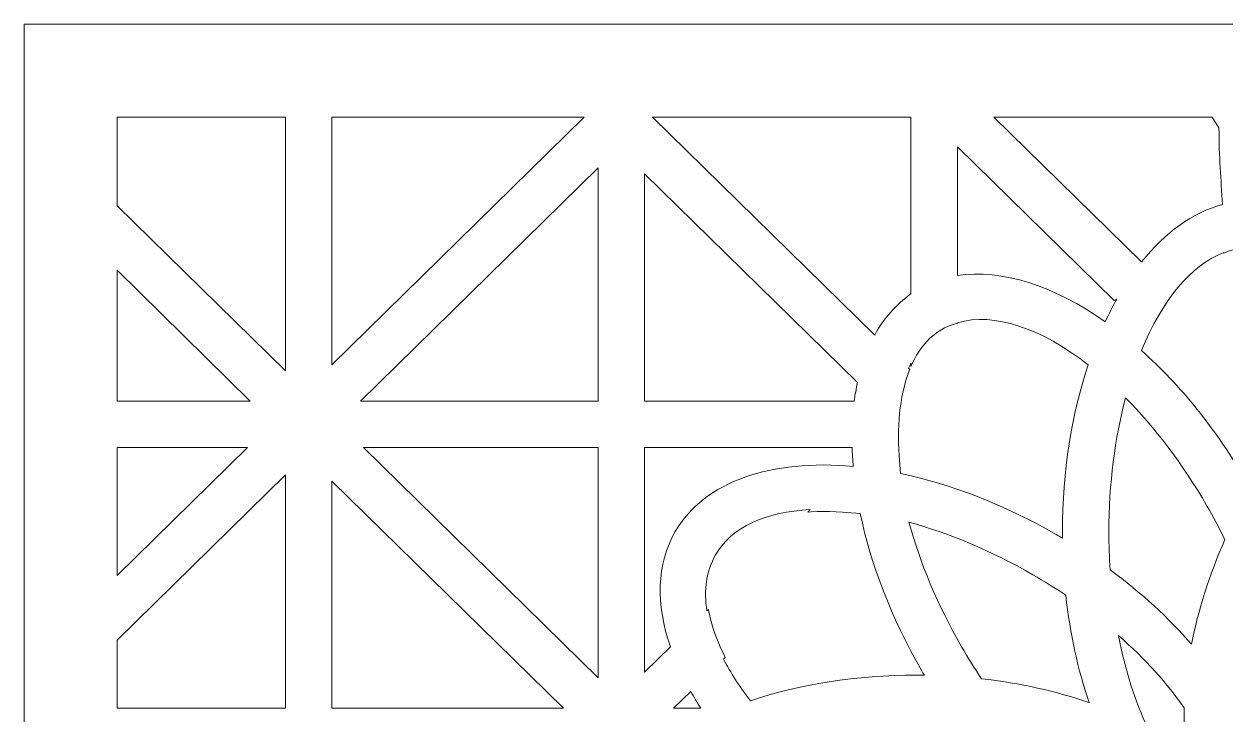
# Model space of a CAD drawing. Header units: centimetres. Extents: x -8.9 to 5.7, y -11.4 to 13.6.
# Drawn here: x -8.927 to -5.725, y 11.794 to 13.633 of the extents above; entities that cross this region are included whole.
import ezdxf

# ---------------------------------------------------------------- set-up
doc = ezdxf.new("R2010")
doc.units = ezdxf.units.CM
doc.header["$MEASUREMENT"] = 0
doc.layers.add('layer 1', color=7, linetype='Continuous')

msp = doc.modelspace()

# ---------------------------------------------------------------- linework, layer by layer
at = {"layer": 'layer 1', "color": 177, "lineweight": 9}
for points, knots in [([(-2.44733, 13.6334), (-2.44733, 13.6334), (-2.44733, 13.37125), (-2.44733, 13.37125), (-2.44733, 13.37125), (-2.44733, 13.37125), (-2.44733, 13.19951), (-2.44733, 13.19951), (-2.44733, 13.19951), (-2.44733, 13.19951), (-2.44733, 11.94322), (-2.44733, 11.94322), (-2.44733, 11.94322), (-2.44733, 11.94322), (-2.44733, 11.77148), (-2.44733, 11.77148), (-2.44733, 11.77148), (-2.44733, 11.77148), (-2.44733, 11.73584), (-2.44733, 11.73584), (-2.44733, 11.73584), (-2.44733, 11.73584), (-2.44733, 11.5641), (-2.44733, 11.5641), (-2.44733, 11.5641), (-2.44733, 11.5641), (-2.44733, 10.30781), (-2.44733, 10.30781), (-2.44733, 10.30781), (-2.44733, 10.30781), (-2.44733, 10.13607), (-2.44733, 10.13607), (-2.44733, 10.13607), (-2.44733, 10.13607), (-2.44733, 10.10043), (-2.44733, 10.10043), (-2.44733, 10.10043), (-2.44733, 10.10043), (-2.44733, 9.92869), (-2.44733, 9.92869), (-2.44733, 9.92869), (-2.44733, 9.92869), (-2.44733, 8.6724), (-2.44733, 8.6724), (-2.44733, 8.6724), (-2.44733, 8.6724), (-2.44733, 8.50066), (-2.44733, 8.50066), (-2.44733, 8.50066), (-2.44733, 8.50066), (-2.44733, 8.46502), (-2.44733, 8.46502), (-2.44733, 8.46502), (-2.44733, 8.46502), (-2.44733, 8.29328), (-2.44733, 8.29328), (-2.44733, 8.29328), (-2.44733, 8.29328), (-2.44733, 7.03699), (-2.44733, 7.03699), (-2.44733, 7.03699), (-2.44733, 7.03699), (-2.44733, 6.86525), (-2.44733, 6.86525), (-2.44733, 6.86525), (-2.44733, 6.86525), (-2.44733, 6.82962), (-2.44733, 6.82962), (-2.44733, 6.82962), (-2.44733, 6.82962), (-2.44733, 6.65787), (-2.44733, 6.65787), (-2.44733, 6.65787), (-2.44733, 6.65787), (-2.44733, 5.40159), (-2.44733, 5.40159), (-2.44733, 5.40159), (-2.44733, 5.40159), (-2.44733, 5.22984), (-2.44733, 5.22984), (-2.44733, 5.22984), (-2.44733, 5.22984), (-2.44733, 5.19421), (-2.44733, 5.19421), (-2.44733, 5.19421), (-2.44733, 5.19421), (-2.44733, 5.02246), (-2.44733, 5.02246), (-2.44733, 5.02246), (-2.44733, 5.02246), (-2.44733, 3.76618), (-2.44733, 3.76618), (-2.44733, 3.76618), (-2.44733, 3.76618), (-2.44733, 3.59443), (-2.44733, 3.59443), (-2.44733, 3.59443), (-2.44733, 3.59443), (-2.44733, 3.5588), (-2.44733, 3.5588), (-2.44733, 3.5588), (-2.44733, 3.5588), (-2.44733, 3.38706), (-2.44733, 3.38706), (-2.44733, 3.38706), (-2.44733, 3.38706), (-2.44733, 2.13077), (-2.44733, 2.13077), (-2.44733, 2.13077), (-2.44733, 2.13077), (-2.44733, 1.95902), (-2.44733, 1.95902), (-2.44733, 1.95902), (-2.44733, 1.95902), (-2.44733, 1.92339), (-2.44733, 1.92339), (-2.44733, 1.92339), (-2.44733, 1.92339), (-2.44733, 1.75165), (-2.44733, 1.75165), (-2.44733, 1.75165), (-2.44733, 1.75165), (-2.44733, 0.49536), (-2.44733, 0.49536), (-2.44733, 0.49536), (-2.44733, 0.49536), (-2.44733, 0.32362), (-2.44733, 0.32362), (-2.44733, 0.32362), (-2.44733, 0.32362), (-2.44733, 0.28798), (-2.44733, 0.28798), (-2.44733, 0.28798), (-2.44733, 0.28798), (-2.44733, 0.11624), (-2.44733, 0.11624), (-2.44733, 0.11624), (-2.44733, 0.11624), (-2.44733, -1.14005), (-2.44733, -1.14005), (-2.44733, -1.14005), (-2.44733, -1.14005), (-2.44733, -1.31179), (-2.44733, -1.31179), (-2.44733, -1.31179), (-2.44733, -1.31179), (-2.44733, -1.34743), (-2.44733, -1.34743), (-2.44733, -1.34743), (-2.44733, -1.34743), (-2.44733, -1.51917), (-2.44733, -1.51917), (-2.44733, -1.51917), (-2.44733, -1.51917), (-2.44733, -2.77546), (-2.44733, -2.77546), (-2.44733, -2.77546), (-2.44733, -2.77546), (-2.44733, -2.9472), (-2.44733, -2.9472), (-2.44733, -2.9472), (-2.44733, -2.9472), (-2.44733, -2.98284), (-2.44733, -2.98284), (-2.44733, -2.98284), (-2.44733, -2.98284), (-2.44733, -3.15458), (-2.44733, -3.15458), (-2.44733, -3.15458), (-2.44733, -3.15458), (-2.44733, -4.41087), (-2.44733, -4.41087), (-2.44733, -4.41087), (-2.44733, -4.41087), (-2.44733, -4.58261), (-2.44733, -4.58261), (-2.44733, -4.58261), (-2.44733, -4.58261), (-2.44733, -4.61824), (-2.44733, -4.61824), (-2.44733, -4.61824), (-2.44733, -4.61824), (-2.44733, -4.78999), (-2.44733, -4.78999), (-2.44733, -4.78999), (-2.44733, -4.78999), (-2.44733, -6.04627), (-2.44733, -6.04627), (-2.44733, -6.04627), (-2.44733, -6.04627), (-2.44733, -6.21802), (-2.44733, -6.21802), (-2.44733, -6.21802), (-2.44733, -6.21802), (-2.44733, -6.25365), (-2.44733, -6.25365), (-2.44733, -6.25365), (-2.44733, -6.25365), (-2.44733, -6.4254), (-2.44733, -6.4254), (-2.44733, -6.4254), (-2.44733, -6.4254), (-2.44733, -7.68168), (-2.44733, -7.68168), (-2.44733, -7.68168), (-2.44733, -7.68168), (-2.44733, -7.85343), (-2.44733, -7.85343), (-2.44733, -7.85343), (-2.44733, -7.85343), (-2.44733, -7.88906), (-2.44733, -7.88906), (-2.44733, -7.88906), (-2.44733, -7.88906), (-2.44733, -8.06081), (-2.44733, -8.06081), (-2.44733, -8.06081), (-2.44733, -8.06081), (-2.44733, -9.31709), (-2.44733, -9.31709), (-2.44733, -9.31709), (-2.44733, -9.31709), (-2.44733, -9.48884), (-2.44733, -9.48884), (-2.44733, -9.48884), (-2.44733, -9.48884), (-2.44733, -9.52447), (-2.44733, -9.52447), (-2.44733, -9.52447), (-2.44733, -9.52447), (-2.44733, -9.69621), (-2.44733, -9.69621), (-2.44733, -9.69621), (-2.44733, -9.69621), (-2.44733, -10.9525), (-2.44733, -10.9525), (-2.44733, -10.9525), (-2.44733, -10.9525), (-2.44733, -11.12424), (-2.44733, -11.12424), (-2.44733, -11.12424), (-2.44733, -11.12424), (-2.44733, -11.37676), (-2.44733, -11.37676), (-2.44733, -11.37676), (-2.44733, -11.37676), (-3.68212, -11.37676), (-3.68212, -11.37676), (-3.68212, -11.37676), (-3.68212, -11.37676), (-3.85722, -11.37676), (-3.85722, -11.37676), (-3.85722, -11.37676), (-3.85722, -11.37676), (-4.16069, -11.37676), (-4.16069, -11.37676), (-4.16069, -11.37676), (-4.16069, -11.37676), (-4.33579, -11.37676), (-4.33579, -11.37676), (-4.33579, -11.37676), (-4.33579, -11.37676), (-5.34947, -11.37676), (-5.34947, -11.37676), (-5.34947, -11.37676), (-5.34947, -11.37676), (-5.52456, -11.37676), (-5.52456, -11.37676), (-5.52456, -11.37676), (-5.52456, -11.37676), (-5.82803, -11.37676), (-5.82803, -11.37676), (-5.82803, -11.37676), (-5.82803, -11.37676), (-6.00313, -11.37676), (-6.00313, -11.37676), (-6.00313, -11.37676), (-6.00313, -11.37676), (-7.01681, -11.37676), (-7.01681, -11.37676), (-7.01681, -11.37676), (-7.01681, -11.37676), (-7.19191, -11.37676), (-7.19191, -11.37676), (-7.19191, -11.37676), (-7.19191, -11.37676), (-7.49538, -11.37676), (-7.49538, -11.37676), (-7.49538, -11.37676), (-7.49538, -11.37676), (-7.67048, -11.37676), (-7.67048, -11.37676), (-7.67048, -11.37676), (-7.67048, -11.37676), (-8.92686, -11.37676), (-8.92686, -11.37676), (-8.92686, -11.37676), (-8.92686, -11.37676), (-8.92686, -11.14541), (-8.92686, -11.14541), (-8.92686, -11.14541), (-8.92686, -11.14541), (-8.92686, -10.97367), (-8.92686, -10.97367), (-8.92686, -10.97367), (-8.92686, -10.97367), (-8.92686, -9.67505), (-8.92686, -9.67505), (-8.92686, -9.67505), (-8.92686, -9.67505), (-8.92686, -9.33826), (-8.92686, -9.33826), (-8.92686, -9.33826), (-8.92686, -9.33826), (-8.92686, -8.03964), (-8.92686, -8.03964), (-8.92686, -8.03964), (-8.92686, -8.03964), (-8.92686, -7.70285), (-8.92686, -7.70285), (-8.92686, -7.70285), (-8.92686, -7.70285), (-8.92686, -6.40423), (-8.92686, -6.40423), (-8.92686, -6.40423), (-8.92686, -6.40423), (-8.92686, -6.06744), (-8.92686, -6.06744), (-8.92686, -6.06744), (-8.92686, -6.06744), (-8.92686, -4.76882), (-8.92686, -4.76882), (-8.92686, -4.76882), (-8.92686, -4.76882), (-8.92686, -4.43203), (-8.92686, -4.43203), (-8.92686, -4.43203), (-8.92686, -4.43203), (-8.92686, -3.13341), (-8.92686, -3.13341), (-8.92686, -3.13341), (-8.92686, -3.13341), (-8.92686, -2.79663), (-8.92686, -2.79663), (-8.92686, -2.79663), (-8.92686, -2.79663), (-8.92686, -1.498), (-8.92686, -1.498), (-8.92686, -1.498), (-8.92686, -1.498), (-8.92686, -1.16122), (-8.92686, -1.16122), (-8.92686, -1.16122), (-8.92686, -1.16122), (-8.92686, 0.13741), (-8.92686, 0.13741), (-8.92686, 0.13741), (-8.92686, 0.13741), (-8.92686, 0.47419), (-8.92686, 0.47419), (-8.92686, 0.47419), (-8.92686, 0.47419), (-8.92686, 1.77282), (-8.92686, 1.77282), (-8.92686, 1.77282), (-8.92686, 1.77282), (-8.92686, 2.1096), (-8.92686, 2.1096), (-8.92686, 2.1096), (-8.92686, 2.1096), (-8.92686, 3.40822), (-8.92686, 3.40822), (-8.92686, 3.40822), (-8.92686, 3.40822), (-8.92686, 3.74501), (-8.92686, 3.74501), (-8.92686, 3.74501), (-8.92686, 3.74501), (-8.92686, 5.04363), (-8.92686, 5.04363), (-8.92686, 5.04363), (-8.92686, 5.04363), (-8.92686, 5.38042), (-8.92686, 5.38042), (-8.92686, 5.38042), (-8.92686, 5.38042), (-8.92686, 6.67904), (-8.92686, 6.67904), (-8.92686, 6.67904), (-8.92686, 6.67904), (-8.92686, 7.01583), (-8.92686, 7.01583), (-8.92686, 7.01583), (-8.92686, 7.01583), (-8.92686, 8.31445), (-8.92686, 8.31445), (-8.92686, 8.31445), (-8.92686, 8.31445), (-8.92686, 8.65124), (-8.92686, 8.65124), (-8.92686, 8.65124), (-8.92686, 8.65124), (-8.92686, 9.94986), (-8.92686, 9.94986), (-8.92686, 9.94986), (-8.92686, 9.94986), (-8.92686, 10.28664), (-8.92686, 10.28664), (-8.92686, 10.28664), (-8.92686, 10.28664), (-8.92686, 11.58527), (-8.92686, 11.58527), (-8.92686, 11.58527), (-8.92686, 11.58527), (-8.92686, 11.92205), (-8.92686, 11.92205), (-8.92686, 11.92205), (-8.92686, 11.92205), (-8.92686, 13.22068), (-8.92686, 13.22068), (-8.92686, 13.22068), (-8.92686, 13.22068), (-8.92686, 13.39242), (-8.92686, 13.39242), (-8.92686, 13.39242), (-8.92686, 13.39242), (-8.92686, 13.6334), (-8.92686, 13.6334), (-8.92686, 13.6334), (-8.92686, 13.6334), (-7.6803, 13.6334), (-7.6803, 13.6334), (-7.6803, 13.6334), (-7.6803, 13.6334), (-7.5052, 13.6334), (-7.5052, 13.6334), (-7.5052, 13.6334), (-7.5052, 13.6334), (-7.18209, 13.6334), (-7.18209, 13.6334), (-7.18209, 13.6334), (-7.18209, 13.6334), (-7.00699, 13.6334), (-7.00699, 13.6334), (-7.00699, 13.6334), (-7.00699, 13.6334), (-6.01295, 13.6334), (-6.01295, 13.6334), (-6.01295, 13.6334), (-6.01295, 13.6334), (-5.83785, 13.6334), (-5.83785, 13.6334), (-5.83785, 13.6334), (-5.83785, 13.6334), (-5.51475, 13.6334), (-5.51475, 13.6334), (-5.51475, 13.6334), (-5.51475, 13.6334), (-5.33965, 13.6334), (-5.33965, 13.6334), (-5.33965, 13.6334), (-5.33965, 13.6334), (-4.34561, 13.6334), (-4.34561, 13.6334), (-4.34561, 13.6334), (-4.34561, 13.6334), (-4.17051, 13.6334), (-4.17051, 13.6334), (-4.17051, 13.6334), (-4.17051, 13.6334), (-3.8474, 13.6334), (-3.8474, 13.6334), (-3.8474, 13.6334), (-3.8474, 13.6334), (-3.6723, 13.6334), (-3.6723, 13.6334), (-3.6723, 13.6334), (-3.6723, 13.6334), (-2.44733, 13.6334), (-2.44733, 13.6334)], [0, 0, 0, 0, 0.0082645, 0.0082645, 0.0082645, 0.0082645, 0.0165289, 0.0165289, 0.0165289, 0.0165289, 0.0247934, 0.0247934, 0.0247934, 0.0247934, 0.0330579, 0.0330579, 0.0330579, 0.0330579, 0.0413223, 0.0413223, 0.0413223, 0.0413223, 0.0495868, 0.0495868, 0.0495868, 0.0495868, 0.0578512, 0.0578512, 0.0578512, 0.0578512, 0.0661157, 0.0661157, 0.0661157, 0.0661157, 0.0743802, 0.0743802, 0.0743802, 0.0743802, 0.0826446, 0.0826446, 0.0826446, 0.0826446, 0.0909091, 0.0909091, 0.0909091, 0.0909091, 0.0991736, 0.0991736, 0.0991736, 0.0991736, 0.107438, 0.107438, 0.107438, 0.107438, 0.1157025, 0.1157025, 0.1157025, 0.1157025, 0.1239669, 0.1239669, 0.1239669, 0.1239669, 0.1322314, 0.1322314, 0.1322314, 0.1322314, 0.1404959, 0.1404959, 0.1404959, 0.1404959, 0.1487603, 0.1487603, 0.1487603, 0.1487603, 0.1570248, 0.1570248, 0.1570248, 0.1570248, 0.1652893, 0.1652893, 0.1652893, 0.1652893, 0.1735537, 0.1735537, 0.1735537, 0.1735537, 0.1818182, 0.1818182, 0.1818182, 0.1818182, 0.1900826, 0.1900826, 0.1900826, 0.1900826, 0.1983471, 0.1983471, 0.1983471, 0.1983471, 0.2066116, 0.2066116, 0.2066116, 0.2066116, 0.214876, 0.214876, 0.214876, 0.214876, 0.2231405, 0.2231405, 0.2231405, 0.2231405, 0.231405, 0.231405, 0.231405, 0.231405, 0.2396694, 0.2396694, 0.2396694, 0.2396694, 0.2479339, 0.2479339, 0.2479339, 0.2479339, 0.2561983, 0.2561983, 0.2561983, 0.2561983, 0.2644628, 0.2644628, 0.2644628, 0.2644628, 0.2727273, 0.2727273, 0.2727273, 0.2727273, 0.2809917, 0.2809917, 0.2809917, 0.2809917, 0.2892562, 0.2892562, 0.2892562, 0.2892562, 0.2975207, 0.2975207, 0.2975207, 0.2975207, 0.3057851, 0.3057851, 0.3057851, 0.3057851, 0.3140496, 0.3140496, 0.3140496, 0.3140496, 0.322314, 0.322314, 0.322314, 0.322314, 0.3305785, 0.3305785, 0.3305785, 0.3305785, 0.338843, 0.338843, 0.338843, 0.338843, 0.3471074, 0.3471074, 0.3471074, 0.3471074, 0.3553719, 0.3553719, 0.3553719, 0.3553719, 0.3636364, 0.3636364, 0.3636364, 0.3636364, 0.3719008, 0.3719008, 0.3719008, 0.3719008, 0.3801653, 0.3801653, 0.3801653, 0.3801653, 0.3884298, 0.3884298, 0.3884298, 0.3884298, 0.3966942, 0.3966942, 0.3966942, 0.3966942, 0.4049587, 0.4049587, 0.4049587, 0.4049587, 0.4132231, 0.4132231, 0.4132231, 0.4132231, 0.4214876, 0.4214876, 0.4214876, 0.4214876, 0.4297521, 0.4297521, 0.4297521, 0.4297521, 0.4380165, 0.4380165, 0.4380165, 0.4380165, 0.446281, 0.446281, 0.446281, 0.446281, 0.4545455, 0.4545455, 0.4545455, 0.4545455, 0.4628099, 0.4628099, 0.4628099, 0.4628099, 0.4710744, 0.4710744, 0.4710744, 0.4710744, 0.4793388, 0.4793388, 0.4793388, 0.4793388, 0.4876033, 0.4876033, 0.4876033, 0.4876033, 0.4958678, 0.4958678, 0.4958678, 0.4958678, 0.5041322, 0.5041322, 0.5041322, 0.5041322, 0.5123967, 0.5123967, 0.5123967, 0.5123967, 0.5206612, 0.5206612, 0.5206612, 0.5206612, 0.5289256, 0.5289256, 0.5289256, 0.5289256, 0.5371901, 0.5371901, 0.5371901, 0.5371901, 0.5454545, 0.5454545, 0.5454545, 0.5454545, 0.553719, 0.553719, 0.553719, 0.553719, 0.5619835, 0.5619835, 0.5619835, 0.5619835, 0.5702479, 0.5702479, 0.5702479, 0.5702479, 0.5785124, 0.5785124, 0.5785124, 0.5785124, 0.5867769, 0.5867769, 0.5867769, 0.5867769, 0.5950413, 0.5950413, 0.5950413, 0.5950413, 0.6033058, 0.6033058, 0.6033058, 0.6033058, 0.6115702, 0.6115702, 0.6115702, 0.6115702, 0.6198347, 0.6198347, 0.6198347, 0.6198347, 0.6280992, 0.6280992, 0.6280992, 0.6280992, 0.6363636, 0.6363636, 0.6363636, 0.6363636, 0.6446281, 0.6446281, 0.6446281, 0.6446281, 0.6528926, 0.6528926, 0.6528926, 0.6528926, 0.661157, 0.661157, 0.661157, 0.661157, 0.6694215, 0.6694215, 0.6694215, 0.6694215, 0.677686, 0.677686, 0.677686, 0.677686, 0.6859504, 0.6859504, 0.6859504, 0.6859504, 0.6942149, 0.6942149, 0.6942149, 0.6942149, 0.7024793, 0.7024793, 0.7024793, 0.7024793, 0.7107438, 0.7107438, 0.7107438, 0.7107438, 0.7190083, 0.7190083, 0.7190083, 0.7190083, 0.7272727, 0.7272727, 0.7272727, 0.7272727, 0.7355372, 0.7355372, 0.7355372, 0.7355372, 0.7438017, 0.7438017, 0.7438017, 0.7438017, 0.7520661, 0.7520661, 0.7520661, 0.7520661, 0.7603306, 0.7603306, 0.7603306, 0.7603306, 0.768595, 0.768595, 0.768595, 0.768595, 0.7768595, 0.7768595, 0.7768595, 0.7768595, 0.785124, 0.785124, 0.785124, 0.785124, 0.7933884, 0.7933884, 0.7933884, 0.7933884, 0.8016529, 0.8016529, 0.8016529, 0.8016529, 0.8099174, 0.8099174, 0.8099174, 0.8099174, 0.8181818, 0.8181818, 0.8181818, 0.8181818, 0.8264463, 0.8264463, 0.8264463, 0.8264463, 0.8347107, 0.8347107, 0.8347107, 0.8347107, 0.8429752, 0.8429752, 0.8429752, 0.8429752, 0.8512397, 0.8512397, 0.8512397, 0.8512397, 0.8595041, 0.8595041, 0.8595041, 0.8595041, 0.8677686, 0.8677686, 0.8677686, 0.8677686, 0.8760331, 0.8760331, 0.8760331, 0.8760331, 0.8842975, 0.8842975, 0.8842975, 0.8842975, 0.892562, 0.892562, 0.892562, 0.892562, 0.9008264, 0.9008264, 0.9008264, 0.9008264, 0.9090909, 0.9090909, 0.9090909, 0.9090909, 0.9173554, 0.9173554, 0.9173554, 0.9173554, 0.9256198, 0.9256198, 0.9256198, 0.9256198, 0.9338843, 0.9338843, 0.9338843, 0.9338843, 0.9421488, 0.9421488, 0.9421488, 0.9421488, 0.9504132, 0.9504132, 0.9504132, 0.9504132, 0.9586777, 0.9586777, 0.9586777, 0.9586777, 0.9669421, 0.9669421, 0.9669421, 0.9669421, 0.9752066, 0.9752066, 0.9752066, 0.9752066, 0.9834711, 0.9834711, 0.9834711, 0.9834711, 1, 1, 1, 1]), ([(-8.67923, 13.14954), (-8.67923, 13.14954), (-8.23088, 12.70977), (-8.23088, 12.70977), (-8.23088, 12.70977), (-8.23088, 12.70977), (-8.23088, 13.38577), (-8.23088, 13.38577), (-8.23088, 13.38577), (-8.23088, 13.38577), (-8.67923, 13.38577), (-8.67923, 13.38577), (-8.67923, 13.38577), (-8.67923, 13.38577), (-8.67923, 13.14954), (-8.67923, 13.14954)], [0, 0, 0, 0, 0.2, 0.2, 0.2, 0.2, 0.4, 0.4, 0.4, 0.4, 0.6, 0.6, 0.6, 0.6, 1, 1, 1, 1]), ([(-8.10707, 13.38577), (-8.10707, 13.38577), (-8.10707, 12.72614), (-8.10707, 12.72614), (-8.10707, 12.72614), (-8.10707, 12.72614), (-7.43455, 13.38577), (-7.43455, 13.38577), (-7.43455, 13.38577), (-7.43455, 13.38577), (-8.10707, 13.38577), (-8.10707, 13.38577)], [0, 0, 0, 0, 0.25, 0.25, 0.25, 0.25, 0.5, 0.5, 0.5, 0.5, 1, 1, 1, 1]), ([(-6.66104, 12.80541), (-6.63637, 12.85009), (-6.60416, 12.88715), (-6.5644, 12.9147), (-6.5644, 12.9147), (-6.5644, 12.9147), (-6.5644, 13.38577), (-6.5644, 13.38577), (-6.5644, 13.38577), (-6.5644, 13.38577), (-7.25274, 13.38577), (-7.25274, 13.38577), (-7.25274, 13.38577), (-7.25274, 13.38577), (-6.66104, 12.80541), (-6.66104, 12.80541)], [0, 0, 0, 0, 0.2, 0.2, 0.2, 0.2, 0.4, 0.4, 0.4, 0.4, 0.6, 0.6, 0.6, 0.6, 1, 1, 1, 1]), ([(-5.95001, 13.00001), (-5.8874, 13.07836), (-5.81414, 13.13198), (-5.73481, 13.15278), (-5.73481, 13.15278), (-5.73861, 13.22149), (-5.74402, 13.27658), (-5.74402, 13.35692), (-5.74402, 13.35692), (-5.74402, 13.35692), (-5.76182, 13.38577), (-5.76182, 13.38577), (-5.76182, 13.38577), (-5.76182, 13.38577), (-6.34331, 13.38577), (-6.34331, 13.38577), (-6.34331, 13.38577), (-6.34331, 13.38577), (-5.95001, 13.00001), (-5.95001, 13.00001)], [0, 0, 0, 0, 0.1666667, 0.1666667, 0.1666667, 0.1666667, 0.3333333, 0.3333333, 0.3333333, 0.3333333, 0.5, 0.5, 0.5, 0.5, 0.6666667, 0.6666667, 0.6666667, 0.6666667, 1, 1, 1, 1]), ([(-6.44058, 12.96357), (-6.32218, 12.98193), (-6.183, 12.93633), (-6.04704, 12.84087), (-6.04704, 12.84087), (-6.0373, 12.86169), (-6.02703, 12.88171), (-6.01626, 12.90086), (-6.01626, 12.90086), (-6.01626, 12.90086), (-6.01931, 12.89934), (-6.01931, 12.89934), (-6.01931, 12.89934), (-6.01931, 12.89934), (-6.02308, 12.89734), (-6.02308, 12.89734), (-6.02308, 12.89734), (-6.02308, 12.89734), (-6.44058, 13.30685), (-6.44058, 13.30685), (-6.44058, 13.30685), (-6.44058, 13.30685), (-6.44058, 12.96357), (-6.44058, 12.96357)], [0, 0, 0, 0, 0.1428571, 0.1428571, 0.1428571, 0.1428571, 0.2857143, 0.2857143, 0.2857143, 0.2857143, 0.4285714, 0.4285714, 0.4285714, 0.4285714, 0.5714286, 0.5714286, 0.5714286, 0.5714286, 0.7142857, 0.7142857, 0.7142857, 0.7142857, 1, 1, 1, 1]), ([(-7.39764, 12.62959), (-7.39764, 12.62959), (-7.39764, 13.25024), (-7.39764, 13.25024), (-7.39764, 13.25024), (-7.39764, 13.25024), (-8.03041, 12.62959), (-8.03041, 12.62959), (-8.03041, 12.62959), (-8.03041, 12.62959), (-7.39764, 12.62959), (-7.39764, 12.62959)], [0, 0, 0, 0, 0.25, 0.25, 0.25, 0.25, 0.5, 0.5, 0.5, 0.5, 1, 1, 1, 1]), ([(-6.71554, 12.62959), (-6.71332, 12.64645), (-6.7105, 12.66287), (-6.70706, 12.6788), (-6.70706, 12.6788), (-6.70706, 12.6788), (-7.27383, 13.23472), (-7.27383, 13.23472), (-7.27383, 13.23472), (-7.27383, 13.23472), (-7.27383, 12.62959), (-7.27383, 12.62959), (-7.27383, 12.62959), (-7.27383, 12.62959), (-6.71554, 12.62959), (-6.71554, 12.62959)], [0, 0, 0, 0, 0.2, 0.2, 0.2, 0.2, 0.4, 0.4, 0.4, 0.4, 0.6, 0.6, 0.6, 0.6, 1, 1, 1, 1]), ([(-5.60947, 13.03168), (-5.60947, 13.03168), (-5.60946, 13.03066), (-5.60946, 13.03066), (-5.60946, 13.03066), (-5.60946, 13.03066), (-5.61003, 13.03085), (-5.61003, 13.03085), (-5.61003, 13.03085), (-5.61003, 13.03085), (-5.61837, 13.03318), (-5.61837, 13.03318), (-5.61837, 13.03318), (-5.61837, 13.03318), (-5.62665, 13.03507), (-5.62665, 13.03507), (-5.62665, 13.03507), (-5.62665, 13.03507), (-5.62668, 13.03507), (-5.62668, 13.03507), (-5.62668, 13.03507), (-5.62668, 13.03507), (-5.62743, 13.03524), (-5.62743, 13.03524), (-5.62743, 13.03524), (-5.62743, 13.03524), (-5.63569, 13.03671), (-5.63569, 13.03671), (-5.63569, 13.03671), (-5.63569, 13.03671), (-5.64394, 13.03775), (-5.64394, 13.03775), (-5.64394, 13.03775), (-5.64394, 13.03775), (-5.65223, 13.03838), (-5.65223, 13.03838), (-5.65223, 13.03838), (-5.65223, 13.03838), (-5.66059, 13.03859), (-5.66059, 13.03859), (-5.66059, 13.03859), (-5.66059, 13.03859), (-5.66891, 13.03838), (-5.66891, 13.03838), (-5.66891, 13.03838), (-5.66891, 13.03838), (-5.67717, 13.03775), (-5.67717, 13.03775), (-5.67717, 13.03775), (-5.67717, 13.03775), (-5.68539, 13.03672), (-5.68539, 13.03672), (-5.68539, 13.03672), (-5.68539, 13.03672), (-5.69362, 13.03527), (-5.69362, 13.03527), (-5.69362, 13.03527), (-5.69362, 13.03527), (-5.70188, 13.03339), (-5.70188, 13.03339), (-5.70188, 13.03339), (-5.70188, 13.03339), (-5.71018, 13.03108), (-5.71018, 13.03108), (-5.71018, 13.03108), (-5.71018, 13.03108), (-5.71855, 13.02833), (-5.71855, 13.02833), (-5.71855, 13.02833), (-5.71855, 13.02833), (-5.72701, 13.0251), (-5.72701, 13.0251), (-5.72701, 13.0251), (-5.72701, 13.0251), (-5.73116, 13.0233), (-5.73116, 13.0233), (-5.73116, 13.0233), (-5.73116, 13.0233), (-5.73116, 13.02532), (-5.73116, 13.02532), (-5.73116, 13.02532), (-5.81885, 12.99184), (-5.89579, 12.89717), (-5.9506, 12.76421), (-5.9506, 12.76421), (-5.848, 12.67288), (-5.75072, 12.55392), (-5.66979, 12.41375), (-5.66979, 12.41375), (-5.66651, 12.40807), (-5.66329, 12.40237), (-5.6601, 12.39668), (-5.6601, 12.39668), (-5.65751, 12.40125), (-5.65491, 12.40583), (-5.65227, 12.4104), (-5.65227, 12.4104), (-5.5709, 12.55133), (-5.473, 12.67081), (-5.36978, 12.76234), (-5.36978, 12.76234), (-5.42865, 12.90607), (-5.5133, 13.00541), (-5.60947, 13.03168)], [0, 0, 0, 0, 0.037037, 0.037037, 0.037037, 0.037037, 0.0740741, 0.0740741, 0.0740741, 0.0740741, 0.1111111, 0.1111111, 0.1111111, 0.1111111, 0.1481481, 0.1481481, 0.1481481, 0.1481481, 0.1851852, 0.1851852, 0.1851852, 0.1851852, 0.2222222, 0.2222222, 0.2222222, 0.2222222, 0.2592593, 0.2592593, 0.2592593, 0.2592593, 0.2962963, 0.2962963, 0.2962963, 0.2962963, 0.3333333, 0.3333333, 0.3333333, 0.3333333, 0.3703704, 0.3703704, 0.3703704, 0.3703704, 0.4074074, 0.4074074, 0.4074074, 0.4074074, 0.4444444, 0.4444444, 0.4444444, 0.4444444, 0.4814815, 0.4814815, 0.4814815, 0.4814815, 0.5185185, 0.5185185, 0.5185185, 0.5185185, 0.5555556, 0.5555556, 0.5555556, 0.5555556, 0.5925926, 0.5925926, 0.5925926, 0.5925926, 0.6296296, 0.6296296, 0.6296296, 0.6296296, 0.6666667, 0.6666667, 0.6666667, 0.6666667, 0.7037037, 0.7037037, 0.7037037, 0.7037037, 0.7407407, 0.7407407, 0.7407407, 0.7407407, 0.7777778, 0.7777778, 0.7777778, 0.7777778, 0.8148148, 0.8148148, 0.8148148, 0.8148148, 0.8518519, 0.8518519, 0.8518519, 0.8518519, 0.8888889, 0.8888889, 0.8888889, 0.8888889, 0.9259259, 0.9259259, 0.9259259, 0.9259259, 1, 1, 1, 1]), ([(-8.67923, 12.62959), (-8.67923, 12.62959), (-8.32422, 12.62959), (-8.32422, 12.62959), (-8.32422, 12.62959), (-8.32422, 12.62959), (-8.67923, 12.97779), (-8.67923, 12.97779), (-8.67923, 12.97779), (-8.67923, 12.97779), (-8.67923, 12.62959), (-8.67923, 12.62959)], [0, 0, 0, 0, 0.25, 0.25, 0.25, 0.25, 0.5, 0.5, 0.5, 0.5, 1, 1, 1, 1]), ([(-6.57093, 12.71702), (-6.57093, 12.71702), (-6.56762, 12.71378), (-6.56762, 12.71378), (-6.56762, 12.71378), (-6.56762, 12.71378), (-6.56806, 12.71271), (-6.56806, 12.71271), (-6.56806, 12.71271), (-6.56806, 12.71271), (-6.57218, 12.70177), (-6.57218, 12.70177), (-6.57218, 12.70177), (-6.57218, 12.70177), (-6.57604, 12.69033), (-6.57604, 12.69033), (-6.57604, 12.69033), (-6.57604, 12.69033), (-6.57963, 12.6784), (-6.57963, 12.6784), (-6.57963, 12.6784), (-6.57963, 12.6784), (-6.58293, 12.66599), (-6.58293, 12.66599), (-6.58293, 12.66599), (-6.58293, 12.66599), (-6.58593, 12.6531), (-6.58593, 12.6531), (-6.58593, 12.6531), (-6.58593, 12.6531), (-6.58862, 12.63976), (-6.58862, 12.63976), (-6.58862, 12.63976), (-6.58862, 12.63976), (-6.59098, 12.62596), (-6.59098, 12.62596), (-6.59098, 12.62596), (-6.59098, 12.62596), (-6.59301, 12.61173), (-6.59301, 12.61173), (-6.59301, 12.61173), (-6.59301, 12.61173), (-6.59469, 12.59707), (-6.59469, 12.59707), (-6.59469, 12.59707), (-6.59469, 12.59707), (-6.59602, 12.58201), (-6.59602, 12.58201), (-6.59602, 12.58201), (-6.59602, 12.58201), (-6.59699, 12.56656), (-6.59699, 12.56656), (-6.59699, 12.56656), (-6.59699, 12.56656), (-6.59759, 12.55072), (-6.59759, 12.55072), (-6.59759, 12.55072), (-6.59759, 12.55072), (-6.59782, 12.53451), (-6.59782, 12.53451), (-6.59782, 12.53451), (-6.59782, 12.53451), (-6.59767, 12.51797), (-6.59767, 12.51797), (-6.59767, 12.51797), (-6.59767, 12.51797), (-6.59713, 12.50108), (-6.59713, 12.50108), (-6.59713, 12.50108), (-6.59713, 12.50108), (-6.59619, 12.48388), (-6.59619, 12.48388), (-6.59619, 12.48388), (-6.59619, 12.48388), (-6.59263, 12.43676), (-6.59263, 12.43676), (-6.59263, 12.43676), (-6.45918, 12.40873), (-6.31683, 12.35462), (-6.17796, 12.27445), (-6.17796, 12.27445), (-6.17228, 12.27116), (-6.16665, 12.26784), (-6.16103, 12.26451), (-6.16103, 12.26451), (-6.16108, 12.26976), (-6.16111, 12.27503), (-6.16111, 12.2803), (-6.16111, 12.2803), (-6.16111, 12.44304), (-6.13607, 12.59546), (-6.09244, 12.72634), (-6.09244, 12.72634), (-6.21781, 12.82333), (-6.34331, 12.86686), (-6.44058, 12.83811), (-6.44058, 12.83811), (-6.44058, 12.83811), (-6.44058, 12.83722), (-6.44058, 12.83722), (-6.44058, 12.83722), (-6.44058, 12.83722), (-6.44391, 12.83636), (-6.44391, 12.83636), (-6.44391, 12.83636), (-6.44391, 12.83636), (-6.45203, 12.83386), (-6.45203, 12.83386), (-6.45203, 12.83386), (-6.45203, 12.83386), (-6.45991, 12.83099), (-6.45991, 12.83099), (-6.45991, 12.83099), (-6.45991, 12.83099), (-6.46758, 12.82777), (-6.46758, 12.82777), (-6.46758, 12.82777), (-6.46758, 12.82777), (-6.47506, 12.82417), (-6.47506, 12.82417), (-6.47506, 12.82417), (-6.47506, 12.82417), (-6.48241, 12.82017), (-6.48241, 12.82017), (-6.48241, 12.82017), (-6.48241, 12.82017), (-6.48951, 12.81583), (-6.48951, 12.81583), (-6.48951, 12.81583), (-6.48951, 12.81583), (-6.49635, 12.81116), (-6.49635, 12.81116), (-6.49635, 12.81116), (-6.49635, 12.81116), (-6.50296, 12.80615), (-6.50296, 12.80615), (-6.50296, 12.80615), (-6.50296, 12.80615), (-6.50936, 12.80078), (-6.50936, 12.80078), (-6.50936, 12.80078), (-6.50936, 12.80078), (-6.51557, 12.79503), (-6.51557, 12.79503), (-6.51557, 12.79503), (-6.51557, 12.79503), (-6.52161, 12.78888), (-6.52161, 12.78888), (-6.52161, 12.78888), (-6.52161, 12.78888), (-6.52748, 12.78231), (-6.52748, 12.78231), (-6.52748, 12.78231), (-6.52748, 12.78231), (-6.53319, 12.77529), (-6.53319, 12.77529), (-6.53319, 12.77529), (-6.53319, 12.77529), (-6.53873, 12.76781), (-6.53873, 12.76781), (-6.53873, 12.76781), (-6.53873, 12.76781), (-6.5441, 12.75987), (-6.5441, 12.75987), (-6.5441, 12.75987), (-6.5441, 12.75987), (-6.5493, 12.75144), (-6.5493, 12.75144), (-6.5493, 12.75144), (-6.5493, 12.75144), (-6.55431, 12.74251), (-6.55431, 12.74251), (-6.55431, 12.74251), (-6.55431, 12.74251), (-6.55911, 12.73308), (-6.55911, 12.73308), (-6.55911, 12.73308), (-6.55911, 12.73308), (-6.5637, 12.72316), (-6.5637, 12.72316), (-6.5637, 12.72316), (-6.5637, 12.72316), (-6.5644, 12.72149), (-6.5644, 12.72149), (-6.5644, 12.72149), (-6.5644, 12.72149), (-6.5644, 12.73076), (-6.5644, 12.73076), (-6.5644, 12.73076), (-6.56667, 12.72629), (-6.56885, 12.72171), (-6.57093, 12.71702)], [0, 0, 0, 0, 0.0204082, 0.0204082, 0.0204082, 0.0204082, 0.0408163, 0.0408163, 0.0408163, 0.0408163, 0.0612245, 0.0612245, 0.0612245, 0.0612245, 0.0816327, 0.0816327, 0.0816327, 0.0816327, 0.1020408, 0.1020408, 0.1020408, 0.1020408, 0.122449, 0.122449, 0.122449, 0.122449, 0.1428571, 0.1428571, 0.1428571, 0.1428571, 0.1632653, 0.1632653, 0.1632653, 0.1632653, 0.1836735, 0.1836735, 0.1836735, 0.1836735, 0.2040816, 0.2040816, 0.2040816, 0.2040816, 0.2244898, 0.2244898, 0.2244898, 0.2244898, 0.244898, 0.244898, 0.244898, 0.244898, 0.2653061, 0.2653061, 0.2653061, 0.2653061, 0.2857143, 0.2857143, 0.2857143, 0.2857143, 0.3061224, 0.3061224, 0.3061224, 0.3061224, 0.3265306, 0.3265306, 0.3265306, 0.3265306, 0.3469388, 0.3469388, 0.3469388, 0.3469388, 0.3673469, 0.3673469, 0.3673469, 0.3673469, 0.3877551, 0.3877551, 0.3877551, 0.3877551, 0.4081633, 0.4081633, 0.4081633, 0.4081633, 0.4285714, 0.4285714, 0.4285714, 0.4285714, 0.4489796, 0.4489796, 0.4489796, 0.4489796, 0.4693878, 0.4693878, 0.4693878, 0.4693878, 0.4897959, 0.4897959, 0.4897959, 0.4897959, 0.5102041, 0.5102041, 0.5102041, 0.5102041, 0.5306122, 0.5306122, 0.5306122, 0.5306122, 0.5510204, 0.5510204, 0.5510204, 0.5510204, 0.5714286, 0.5714286, 0.5714286, 0.5714286, 0.5918367, 0.5918367, 0.5918367, 0.5918367, 0.6122449, 0.6122449, 0.6122449, 0.6122449, 0.6326531, 0.6326531, 0.6326531, 0.6326531, 0.6530612, 0.6530612, 0.6530612, 0.6530612, 0.6734694, 0.6734694, 0.6734694, 0.6734694, 0.6938776, 0.6938776, 0.6938776, 0.6938776, 0.7142857, 0.7142857, 0.7142857, 0.7142857, 0.7346939, 0.7346939, 0.7346939, 0.7346939, 0.755102, 0.755102, 0.755102, 0.755102, 0.7755102, 0.7755102, 0.7755102, 0.7755102, 0.7959184, 0.7959184, 0.7959184, 0.7959184, 0.8163265, 0.8163265, 0.8163265, 0.8163265, 0.8367347, 0.8367347, 0.8367347, 0.8367347, 0.8571429, 0.8571429, 0.8571429, 0.8571429, 0.877551, 0.877551, 0.877551, 0.877551, 0.8979592, 0.8979592, 0.8979592, 0.8979592, 0.9183673, 0.9183673, 0.9183673, 0.9183673, 0.9387755, 0.9387755, 0.9387755, 0.9387755, 0.9591837, 0.9591837, 0.9591837, 0.9591837, 1, 1, 1, 1]), ([(-6.03405, 12.18037), (-5.95046, 12.11878), (-5.87755, 12.05157), (-5.81735, 11.98212), (-5.81735, 11.98212), (-5.7996, 12.07192), (-5.76993, 12.16599), (-5.72833, 12.2605), (-5.72833, 12.2605), (-5.74326, 12.29095), (-5.75947, 12.32145), (-5.77702, 12.35184), (-5.77702, 12.35184), (-5.84126, 12.46312), (-5.91555, 12.55997), (-5.99285, 12.63781), (-5.99285, 12.63781), (-6.02121, 12.53129), (-6.0373, 12.40958), (-6.0373, 12.2803), (-6.0373, 12.2803), (-6.0373, 12.24643), (-6.03619, 12.21307), (-6.03405, 12.18037)], [0, 0, 0, 0, 0.1428571, 0.1428571, 0.1428571, 0.1428571, 0.2857143, 0.2857143, 0.2857143, 0.2857143, 0.4285714, 0.4285714, 0.4285714, 0.4285714, 0.5714286, 0.5714286, 0.5714286, 0.5714286, 0.7142857, 0.7142857, 0.7142857, 0.7142857, 1, 1, 1, 1]), ([(-8.67923, 12.16494), (-8.67923, 12.16494), (-8.33174, 12.50578), (-8.33174, 12.50578), (-8.33174, 12.50578), (-8.33174, 12.50578), (-8.67923, 12.50578), (-8.67923, 12.50578), (-8.67923, 12.50578), (-8.67923, 12.50578), (-8.67923, 12.16494), (-8.67923, 12.16494)], [0, 0, 0, 0, 0.25, 0.25, 0.25, 0.25, 0.5, 0.5, 0.5, 0.5, 1, 1, 1, 1]), ([(-7.39764, 11.89249), (-7.39764, 11.89249), (-7.39764, 12.50578), (-7.39764, 12.50578), (-7.39764, 12.50578), (-7.39764, 12.50578), (-8.0229, 12.50578), (-8.0229, 12.50578), (-8.0229, 12.50578), (-8.0229, 12.50578), (-7.39764, 11.89249), (-7.39764, 11.89249)], [0, 0, 0, 0, 0.25, 0.25, 0.25, 0.25, 0.5, 0.5, 0.5, 0.5, 1, 1, 1, 1]), ([(-7.20539, 11.97514), (-7.24397, 12.08794), (-7.2424, 12.19505), (-7.19218, 12.28204), (-7.19218, 12.28204), (-7.11411, 12.41726), (-6.93519, 12.47498), (-6.71823, 12.45572), (-6.71823, 12.45572), (-6.71969, 12.47265), (-6.72068, 12.48934), (-6.7212, 12.50578), (-6.7212, 12.50578), (-6.7212, 12.50578), (-7.27383, 12.50578), (-7.27383, 12.50578), (-7.27383, 12.50578), (-7.27383, 12.50578), (-7.27383, 11.90801), (-7.27383, 11.90801), (-7.27383, 11.90801), (-7.27383, 11.90801), (-7.20539, 11.97514), (-7.20539, 11.97514)], [0, 0, 0, 0, 0.1428571, 0.1428571, 0.1428571, 0.1428571, 0.2857143, 0.2857143, 0.2857143, 0.2857143, 0.4285714, 0.4285714, 0.4285714, 0.4285714, 0.5714286, 0.5714286, 0.5714286, 0.5714286, 0.7142857, 0.7142857, 0.7142857, 0.7142857, 1, 1, 1, 1]), ([(-8.67923, 11.8117), (-8.67923, 11.8117), (-8.23088, 11.8117), (-8.23088, 11.8117), (-8.23088, 11.8117), (-8.23088, 11.8117), (-8.23088, 12.43295), (-8.23088, 12.43295), (-8.23088, 12.43295), (-8.23088, 12.43295), (-8.67923, 11.99319), (-8.67923, 11.99319), (-8.67923, 11.99319), (-8.67923, 11.99319), (-8.67923, 11.8117), (-8.67923, 11.8117)], [0, 0, 0, 0, 0.2, 0.2, 0.2, 0.2, 0.4, 0.4, 0.4, 0.4, 0.6, 0.6, 0.6, 0.6, 1, 1, 1, 1]), ([(-8.10707, 12.41659), (-8.10707, 12.41659), (-8.10707, 11.8117), (-8.10707, 11.8117), (-8.10707, 11.8117), (-8.10707, 11.8117), (-7.49036, 11.8117), (-7.49036, 11.8117), (-7.49036, 11.8117), (-7.49036, 11.8117), (-8.10707, 12.41659), (-8.10707, 12.41659)], [0, 0, 0, 0, 0.25, 0.25, 0.25, 0.25, 0.5, 0.5, 0.5, 0.5, 1, 1, 1, 1]), ([(-6.6995, 12.33007), (-6.6995, 12.33007), (-6.74677, 12.33376), (-6.74677, 12.33376), (-6.74677, 12.33376), (-6.74677, 12.33376), (-6.76406, 12.33474), (-6.76406, 12.33474), (-6.76406, 12.33474), (-6.76406, 12.33474), (-6.78103, 12.33532), (-6.78103, 12.33532), (-6.78103, 12.33532), (-6.78103, 12.33532), (-6.79767, 12.33552), (-6.79767, 12.33552), (-6.79767, 12.33552), (-6.79767, 12.33552), (-6.81396, 12.33532), (-6.81396, 12.33532), (-6.81396, 12.33532), (-6.81396, 12.33532), (-6.82989, 12.33476), (-6.82989, 12.33476), (-6.82989, 12.33476), (-6.82989, 12.33476), (-6.83933, 12.33418), (-6.83933, 12.33418), (-6.83933, 12.33418), (-6.83933, 12.33418), (-6.83294, 12.34046), (-6.83294, 12.34046), (-6.83294, 12.34046), (-6.9506, 12.33487), (-7.04161, 12.29521), (-7.08495, 12.22014), (-7.08495, 12.22014), (-7.10985, 12.17702), (-7.11675, 12.12611), (-7.1079, 12.07076), (-7.1079, 12.07076), (-7.1079, 12.07076), (-7.10381, 12.07477), (-7.10381, 12.07477), (-7.10381, 12.07477), (-7.10381, 12.07477), (-7.10347, 12.07268), (-7.10347, 12.07268), (-7.10347, 12.07268), (-7.10347, 12.07268), (-7.10109, 12.06085), (-7.10109, 12.06085), (-7.10109, 12.06085), (-7.10109, 12.06085), (-7.09823, 12.04873), (-7.09823, 12.04873), (-7.09823, 12.04873), (-7.09823, 12.04873), (-7.09488, 12.03632), (-7.09488, 12.03632), (-7.09488, 12.03632), (-7.09488, 12.03632), (-7.09104, 12.02366), (-7.09104, 12.02366), (-7.09104, 12.02366), (-7.09104, 12.02366), (-7.08669, 12.01077), (-7.08669, 12.01077), (-7.08669, 12.01077), (-7.08669, 12.01077), (-7.08184, 11.99763), (-7.08184, 11.99763), (-7.08184, 11.99763), (-7.08184, 11.99763), (-7.07648, 11.98429), (-7.07648, 11.98429), (-7.07648, 11.98429), (-7.07648, 11.98429), (-7.07061, 11.97076), (-7.07061, 11.97076), (-7.07061, 11.97076), (-7.07061, 11.97076), (-7.06423, 11.95705), (-7.06423, 11.95705), (-7.06423, 11.95705), (-7.06423, 11.95705), (-7.05916, 11.94683), (-7.05916, 11.94683), (-7.05916, 11.94683), (-7.05916, 11.94683), (-7.06355, 11.94252), (-7.06355, 11.94252), (-7.06355, 11.94252), (-7.04483, 11.90609), (-7.02093, 11.86893), (-6.99232, 11.83176), (-6.99232, 11.83176), (-6.86192, 11.87495), (-6.71025, 11.89972), (-6.5484, 11.89972), (-6.5484, 11.89972), (-6.54184, 11.89972), (-6.5353, 11.89966), (-6.52877, 11.89958), (-6.52877, 11.89958), (-6.53144, 11.9041), (-6.5341, 11.90865), (-6.53674, 11.91322), (-6.53674, 11.91322), (-6.61735, 12.05284), (-6.67161, 12.19599), (-6.6995, 12.33007)], [0, 0, 0, 0, 0.0344828, 0.0344828, 0.0344828, 0.0344828, 0.0689655, 0.0689655, 0.0689655, 0.0689655, 0.1034483, 0.1034483, 0.1034483, 0.1034483, 0.137931, 0.137931, 0.137931, 0.137931, 0.1724138, 0.1724138, 0.1724138, 0.1724138, 0.2068966, 0.2068966, 0.2068966, 0.2068966, 0.2413793, 0.2413793, 0.2413793, 0.2413793, 0.2758621, 0.2758621, 0.2758621, 0.2758621, 0.3103448, 0.3103448, 0.3103448, 0.3103448, 0.3448276, 0.3448276, 0.3448276, 0.3448276, 0.3793103, 0.3793103, 0.3793103, 0.3793103, 0.4137931, 0.4137931, 0.4137931, 0.4137931, 0.4482759, 0.4482759, 0.4482759, 0.4482759, 0.4827586, 0.4827586, 0.4827586, 0.4827586, 0.5172414, 0.5172414, 0.5172414, 0.5172414, 0.5517241, 0.5517241, 0.5517241, 0.5517241, 0.5862069, 0.5862069, 0.5862069, 0.5862069, 0.6206897, 0.6206897, 0.6206897, 0.6206897, 0.6551724, 0.6551724, 0.6551724, 0.6551724, 0.6896552, 0.6896552, 0.6896552, 0.6896552, 0.7241379, 0.7241379, 0.7241379, 0.7241379, 0.7586207, 0.7586207, 0.7586207, 0.7586207, 0.7931034, 0.7931034, 0.7931034, 0.7931034, 0.8275862, 0.8275862, 0.8275862, 0.8275862, 0.862069, 0.862069, 0.862069, 0.862069, 0.8965517, 0.8965517, 0.8965517, 0.8965517, 0.9310345, 0.9310345, 0.9310345, 0.9310345, 1, 1, 1, 1]), ([(-6.37673, 11.89021), (-6.27354, 11.87866), (-6.1768, 11.85691), (-6.08994, 11.82686), (-6.08994, 11.82686), (-6.11947, 11.91351), (-6.14081, 12.00981), (-6.15204, 12.11246), (-6.15204, 12.11246), (-6.18019, 12.13136), (-6.20948, 12.14968), (-6.23987, 12.16722), (-6.23987, 12.16722), (-6.35115, 12.23147), (-6.4639, 12.2782), (-6.56977, 12.30695), (-6.56977, 12.30695), (-6.54107, 12.20053), (-6.49415, 12.08708), (-6.42951, 11.97513), (-6.42951, 11.97513), (-6.41257, 11.94579), (-6.39493, 11.91746), (-6.37673, 11.89021)], [0, 0, 0, 0, 0.1428571, 0.1428571, 0.1428571, 0.1428571, 0.2857143, 0.2857143, 0.2857143, 0.2857143, 0.4285714, 0.4285714, 0.4285714, 0.4285714, 0.5714286, 0.5714286, 0.5714286, 0.5714286, 0.7142857, 0.7142857, 0.7142857, 0.7142857, 1, 1, 1, 1]), ([(-5.93367, 11.75809), (-5.89584, 11.73722), (-5.86127, 11.71446), (-5.83049, 11.69005), (-5.83049, 11.69005), (-5.83584, 11.72873), (-5.83795, 11.76977), (-5.83685, 11.81264), (-5.83685, 11.81264), (-5.88117, 11.87738), (-5.94031, 11.94287), (-6.01171, 12.00518), (-6.01171, 12.00518), (-5.99379, 11.9126), (-5.96708, 11.82886), (-5.93367, 11.75809)], [0, 0, 0, 0, 0.2, 0.2, 0.2, 0.2, 0.4, 0.4, 0.4, 0.4, 0.6, 0.6, 0.6, 0.6, 1, 1, 1, 1]), ([(-7.12388, 11.8117), (-7.13361, 11.82663), (-7.14272, 11.84159), (-7.15122, 11.85653), (-7.15122, 11.85653), (-7.15122, 11.85653), (-7.19693, 11.8117), (-7.19693, 11.8117), (-7.19693, 11.8117), (-7.19693, 11.8117), (-7.12388, 11.8117), (-7.12388, 11.8117)], [0, 0, 0, 0, 0.25, 0.25, 0.25, 0.25, 0.5, 0.5, 0.5, 0.5, 1, 1, 1, 1])]:
    msp.add_open_spline(points, degree=3, knots=knots, dxfattribs=at)

doc.saveas('drawing.dxf')
